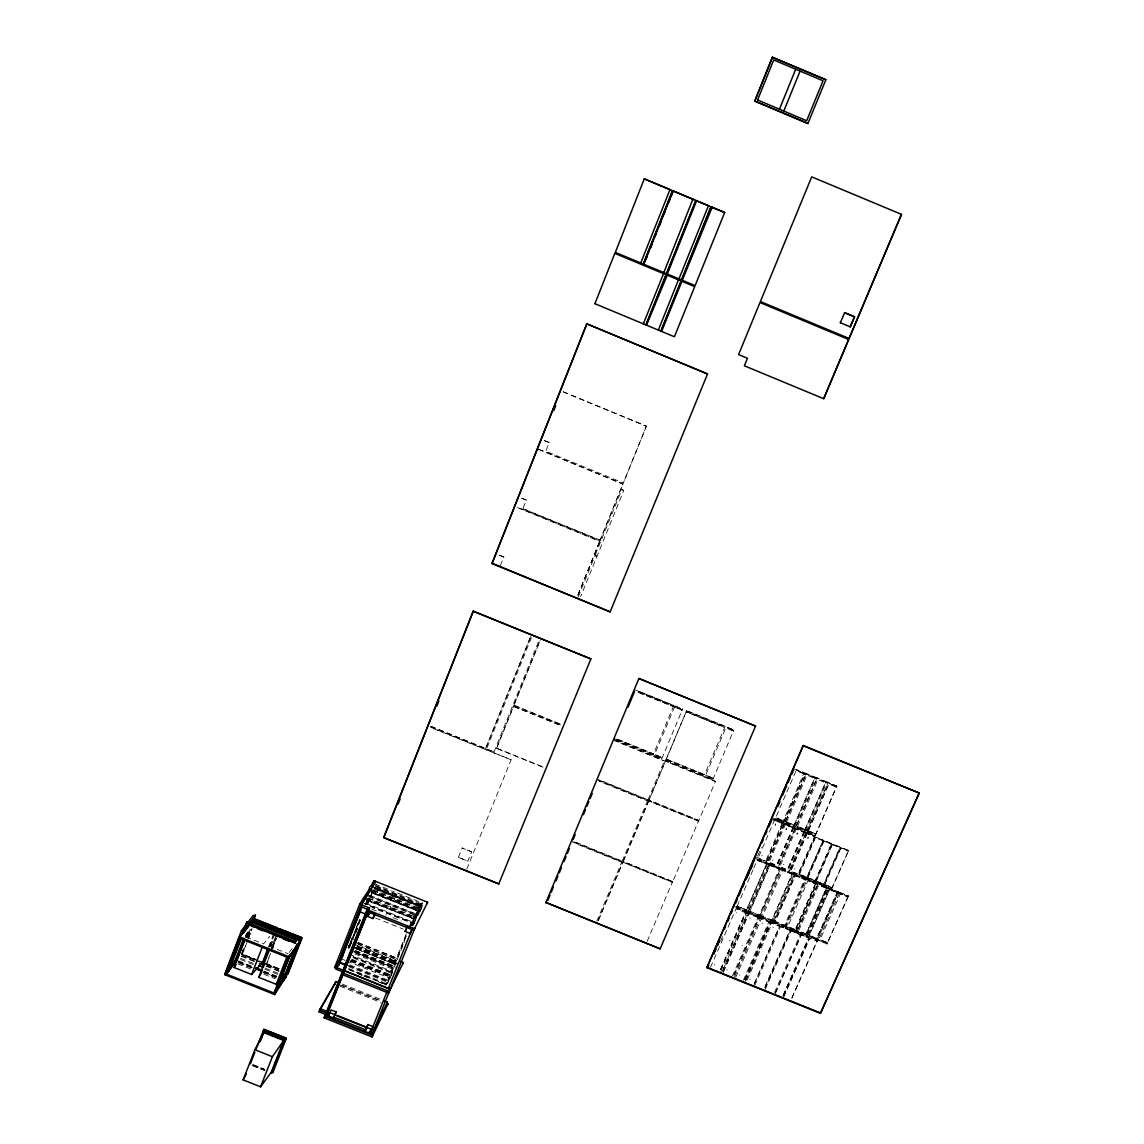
<?xml version="1.0" encoding="UTF-8"?>
<svg xmlns="http://www.w3.org/2000/svg" width="1144" height="1144" viewBox="0 0 1144 1144"><rect width="100%" height="100%" fill="white"/><g stroke="black" fill="none" stroke-linecap="round" stroke-linejoin="round"><path stroke-width="0.75" stroke-dasharray="5 3.75" d="M714.7 965.05L714.099 964.621M715.458 781.409L665.408 761.075L715.458 781.409L698.855 820.534L648.948 800.314L665.408 761.075M665.794 760.145L712.812 779.55L665.794 760.145L686.643 710.638L725.124 726.311L724.881 726.998L686.414 711.196L686.171 711.883L724.638 727.555L704.547 774.745L666.237 759.173M713.055 778.692L705.462 775.618L705.219 776.318M705.691 775.203L713.284 778.292L705.691 775.203L725.782 727.899L733.647 730.444M736.779 912.984L736.765 912.612M749.434 918.089L750.035 918.046M762.09 923.265L762.676 923.151M772.815 927.155L773.444 927.498M698.483 821.12L648.619 800.914L698.483 821.12L672.729 881.681L623.108 861.646L648.619 800.914M698.855 820.534L649.005 799.999M672.729 881.681L623.18 861.303M672.372 882.224L622.794 862.204L672.372 882.224L646.975 941.669M665.751 760.431L686.643 710.638M775.017 825.067L775.646 823.866L775.589 825.282M785.856 829.629L786.514 828.27L786.457 829.686M674.745 706.563L674.989 705.877L682.639 708.994L682.382 709.68L674.76 706.449L674.502 707.135L682.153 710.252L674.517 707.006L654.625 754.454L662.247 757.557L654.625 754.454M797.597 832.961L797.025 834.334L796.996 833.061M807.607 838.295L808.136 837.079L808.193 838.423M638.28 691.577L673.587 706.105L673.845 705.419L638.509 691.019M666.008 759.73L666.266 759.03L704.547 774.588L704.318 775.289L666.022 759.587M616.702 739.053L653.496 753.996L673.373 706.534L638.037 692.134M614.285 740.297L664.407 760.96L615.844 741.226M614.614 739.653L661.761 758.801L662.033 757.971M597.697 780.279L647.618 800.843L599.227 781.223M599.613 780.308L648.004 799.928L598.083 779.35M616.273 740.025L662.004 758.114M729.615 940.826L730.215 940.382M726.697 969.754L727.298 970.126M742.227 945.845L742.227 945.444M739.825 975.331L739.739 974.931M572.172 841.755L621.793 862.176L575.389 843.428M574.116 841.855L622.164 861.26L572.543 840.854M749.964 979.049L749.992 979.479M772.515 860.202L773.129 860.102M794.179 868.968L794.794 868.882M352.395 939.052L353.596 939.253M245.259 936.736L246.546 933.418M245.359 937.322L248.048 930.358M245.803 936.621L247.976 931.345M246.432 937.279L249.592 929.071M246.761 936.979L249.892 928.842M247.018 936.493L249.721 929.743M247.29 936.607L250.007 929.371M243.472 948.848L241.613 953.667L255.327 959.13M247.79 937.637L250.879 929.614M243.543 948.991L241.613 953.996L257.715 960.417M248.048 937.322L251.251 928.971M243.515 950.035L241.67 954.854L254.669 960.03M247.848 938.795L251.566 929.171M245.431 945.931L242.128 954.897L260.131 962.075M248.52 937.923L251.608 929.9M242.128 954.897L252.18 928.814M268.597 946.646L272.658 936.507M269.012 947.246L273.373 936.035M269.655 946.36L273.373 936.75M270.384 946.646L273.488 938.638M270.613 946.331L273.845 938.009M271.872 947.246L275.59 937.637M271.457 948.591L275.332 938.595M271.957 948.419L275.69 938.809M270.599 953.095L266.452 964.092M271.228 951.465L276.319 937.923M267.21 962.419L269.712 955.955M272.772 947.818L276.562 938.066M352.238 937.293L348.748 946.46L352.609 937.794M355.97 928.242L359.388 919.747M365.823 903.402L367.138 900.085M348.748 946.989L353.753 934.548M354.411 932.903L359.888 918.732M365.765 904.246L367.896 898.669M353.253 936.164L359.745 919.805M366.123 903.445L367.524 900.171M350.236 944.343L354.225 934.576M354.869 932.946L360.045 919.89M366.509 903.574L368.454 898.683M500.371 565.536L503.889 556.956L498.455 554.74M538.624 449.22L622.965 483.941L600.071 540.354L522.908 508.694L526.44 500.071L520.978 497.84M563.248 391.777L646.403 426.126L623.366 482.968L545.688 451.208L549.249 442.542L543.757 440.283M349.292 947.203L354.468 934.162M355.112 932.532L360.66 919.075M366.309 904.461L369.712 896.267M354.812 934.047L350.908 943.857L352.266 940.268M355.226 933.161L360.689 919.233M366.552 904.432L369.927 895.895M355.512 932.932L357.443 928.07M367.095 903.717L369.669 897.225M355.698 933.132L357.629 928.284M367.267 903.989L370.699 895.509M351.408 943.972L351.866 943.185M367.71 903.245L372.2 891.92M370.098 898.183L369.426 898.655M367.61 904.689L372.215 893.078M374.159 891.233L374.274 890.404L374.417 891.233M376.591 886.714L377.048 886.057L377.048 886.857M372.572 900.042L372.587 899.198L372.787 900.028M376.891 892.22L377.391 891.605L377.32 892.391M379.937 887.215L379.508 887.944L380.166 887.415M356.084 947.818L356.156 947.017M386.014 915.043L386.071 914.199M365.579 967.81L366.051 967.152L366.037 967.938M390.018 906.92L390.705 906.434L390.347 907.149M370.456 958.715L370.327 959.516L370.885 958.915M394.494 899.399L394.637 898.555L394.709 899.427M372.873 954.611L373.33 953.896L373.187 954.725M396.854 894.78L397.082 894.851M406.263 933.947L385.671 984.97L388.031 980.165L349.235 964.664M405.805 935.964L387.83 980.694L389.146 980.608M409.867 926.611L411.683 922.922L371.9 907.592M413.771 915.772L413.685 916.544L414.171 915.929M389.432 977.334L389.589 976.719M413.442 918.174L413.027 919.09L415.744 914.957L413.585 919.318L414.185 918.017M406.363 935.892L390.504 975.346L391.82 972.614M410.324 926.025L413.627 917.803M417.589 908.651L417.817 907.864L417.917 908.651M348.176 968.968L387.015 984.97L404.776 940.869M411.254 924.552L415.201 914.728M395.853 963.82L395.996 963.105M420.506 903.545L419.848 904.132L420.434 903.488M389.789 978.978L391.748 974.102M411.754 924.581L417.646 909.952M411.697 925.367L418.861 907.564L419.734 908.508L417.975 910.696M411.926 925.224L419.934 905.462M412.097 925.625L421.135 903.102L422.007 904.046L420.806 906.405L420.477 905.676M420.291 906.019L419.891 906.92L421.678 903.317M412.569 925.682L418.733 910.395M413.813 923.237L420.148 907.478L372 888.159M412.941 925.968L421.021 905.891M414.171 923.537L422.422 903.016L392.764 891.119M372.93 890.475L420.534 909.58L417.946 915.672L368.611 895.895M371.285 891.491L420.248 911.124L421.535 907.921M430.687 726.483L485.556 748.705L530.673 636.564M420.248 911.124L421.893 907.264L373.802 887.959M375.561 886.114L422.594 905.59L373.731 885.971M485.556 748.705L530.787 636.35M486.515 749.091L494.079 751.822L486.515 749.091L531.76 636.75M493.936 752.109L539.139 640.025M543 767.252L496.525 748.419L513.499 706.377L560.26 725.067M560.531 724.395L513.87 705.448L540.111 640.411M496.525 748.419L513.627 706.134M513.87 705.448L540.225 640.197M458.387 857.371L462.205 847.99L471.643 851.794L467.824 861.175L458.387 857.371L467.824 861.175M466.795 869.154L511.125 759.802L430.544 727.155M577.792 595.295L599.799 541.098L517.546 507.35M600.071 540.354L622.965 483.941M646.403 426.126L623.366 482.968M577.934 595.023L599.799 541.098M578.235 597.039L595.037 555.626L596.968 556.427L580.68 596.524M595.295 554.912L621.807 489.603L623.766 490.404L597.239 555.698L595.295 554.912L597.239 555.698M653.281 754.411L653.024 755.111L653.51 753.853L616.73 738.91M661.761 758.801L682.639 708.994M596.739 921.449L621.85 861.818M622.164 861.26L647.661 800.528M648.004 799.928L664.449 760.674M598.355 920.219L622.794 862.204M598.269 920.591L622.736 862.547M623.108 861.646L648.562 801.229M648.948 800.314L665.365 761.346M686.629 710.882L733.89 729.886L726.025 727.327L733.661 730.573M712.812 779.55L733.89 729.886M720.548 941.197L724.023 933.189M757.6 856.027L761.389 847.489M710.524 967.252L736.064 908.765L745.445 912.74L720.077 970.87M736.922 906.606L736.693 907.335L736.922 906.606L746.531 910.038L737.151 906.062L746.531 909.852L746.303 910.581M737.151 906.248L750.264 876.118M750.95 874.531L753.024 869.783M753.71 868.196L757.156 860.088L766.566 863.906L746.531 909.852M774.803 819.533L758.043 858.272L765.579 861.318L782.367 822.607L774.803 819.533L782.367 822.607M772.872 817.974L782.796 822.007L804.132 772.672L796.567 769.726M766.509 861.704L783.311 822.994L784.555 823.651L767.738 862.19L766.494 861.532L783.082 823.694L793.035 827.884L783.111 823.866M783.711 822.078L805.09 773.058L815.057 777.119L793.679 826.426L783.74 822.393L785.199 822.178L783.969 821.692M783.74 822.393L805.09 773.058M720.548 969.397L745.659 911.825L736.293 908.036M734.348 906.563L746.074 911.31L746.288 910.395M757.171 860.259L766.58 864.077L767.052 862.819L757.628 859.001M745.659 911.825L745.445 912.74M766.58 864.077L757.399 859.716M746.074 911.31L767.052 862.819M784.541 823.48L767.738 862.19M785.413 821.478L805.834 774.674L785.442 821.635L784.183 820.977L785.442 821.635M806.077 774.116L804.847 773.616L806.105 774.274M720.777 971.37L746.603 912.197L747.819 912.697L722.221 971.528M759.187 915.143L749.821 911.368L770.341 864.149L779.75 867.967L758.729 916.415L747.003 911.682L767.981 863.191L769.211 863.691L767.767 863.92M785.671 823.952L768.868 862.647L776.404 865.708L793.25 827.183L785.671 823.952L793.25 827.183M786.314 822.479L786.085 823.194L786.314 822.479L793.893 825.711M786.571 822.093L806.978 775.131L814.599 778.378L794.136 825.167L786.557 821.935L794.108 825.01M815.057 777.119L814.843 777.82L807.492 774.173M721.993 971.857L747.819 912.697M748.676 910.724L768.739 864.778L767.51 864.278L768.754 864.95L748.691 910.91L747.461 910.224L748.691 910.91M768.754 864.95L769.211 863.691M749.577 911.897L747.232 910.953M723.108 972.314L748.948 913.155L758.315 917.116L748.948 913.155M769.883 865.407L779.293 869.226L769.869 865.236L749.806 911.167L759.173 914.957L758.944 915.686L749.334 912.254L758.729 916.415M723.337 971.985L748.948 913.341M793.235 827.012L776.662 865.336L766.752 861.16M794.179 827.398L777.348 866.079L778.563 866.58L795.423 828.056L794.179 827.398L793.979 828.27L803.903 832.303L793.95 828.113M794.622 826.812L816.001 777.505L825.968 781.566L804.547 830.844L794.579 826.483L795.809 826.983M795.409 827.899L778.563 866.58M796.281 825.882L816.744 779.121L796.31 826.054L795.08 825.553L796.31 826.054M796.539 828.356L779.693 867.038L787.229 870.084L804.118 831.588L796.539 828.356L804.118 831.588M804.761 830.129L796.939 827.441L804.732 829.958L804.547 830.844M797.439 826.511L817.889 779.579L825.51 782.825L805.004 829.572L797.411 826.34L804.976 829.414M825.968 781.566L825.754 782.267L818.403 778.621M732.417 976.061L758.315 916.93M734.048 974.831L759.244 917.316L760.474 917.989L759.244 917.316M780.465 869.068L781.91 868.839L780.694 868.339L759.645 916.415L760.86 916.902M733.976 975.446L759.015 918.046L768.854 922.007M792.234 873.83L782.825 870.012L783.039 869.297L792.492 873.458L771.371 921.521L759.659 916.787L780.694 868.339M734.562 976.919L760.46 917.803M760.874 917.102L761.089 916.373L760.874 917.102L771.599 920.791L791.977 874.188L782.567 870.384L762.462 916.473L771.828 920.262M761.346 916.015L760.116 915.343L761.346 916.015L781.438 869.926L780.222 869.426L781.438 869.926M735.678 977.362L761.589 918.26L769.097 921.478L761.589 918.26M804.089 831.431L787.487 869.726L777.591 865.722M805.033 831.802L788.159 870.47L789.389 870.97L806.291 832.474L805.033 831.802L804.847 832.689L814.757 836.707L798.026 874.288M805.49 831.216L826.912 781.953L836.865 785.999L815.4 835.249L805.49 831.216L806.935 831.002L805.705 830.515M806.263 832.303L789.389 870.97M807.149 830.301L805.919 829.8L807.163 830.458L828.184 782.596L826.697 782.653L827.899 783.011M807.163 830.458L827.698 783.711L826.454 783.211M807.392 832.76L790.518 871.428L807.392 832.76L814.943 835.835L814.757 836.707M808.036 831.302L807.821 832.017L808.036 831.302L815.586 834.376M808.279 830.759L815.858 833.99L808.279 830.759L828.799 784.026L836.378 787.115M829.043 783.468L836.664 786.714L829.071 783.626M808.308 830.916L828.799 784.026M743.371 980.251L769.083 921.277M744.758 979.15L770.012 921.664L771.228 922.15L745.516 980.909M744.687 979.75L769.798 922.393L779.636 926.554L779.836 925.625L772.357 922.607L746.389 981.681M771.371 921.521L771.585 920.605M792.449 873.101L782.825 870.012M745.273 981.223L771.228 922.15M795.28 875.703L804.69 879.507L795.266 875.517L775.089 921.392L784.469 925.367L775.103 921.578L795.509 874.974L805.147 878.249L784.012 926.626L772.314 921.907L793.393 873.487L794.608 873.987L793.149 874.03L794.15 875.246L773.987 921.12L772.758 920.448L773.987 921.12M773.973 920.934L794.136 875.06L792.906 874.574L794.15 875.246M774.874 922.121L772.515 920.977L772.314 921.907M784.226 925.896L774.617 922.464L783.983 926.24M814.943 835.835L798.04 874.474L790.504 871.242M815.4 835.249L836.865 785.999M806.749 877.362L799.198 874.13L815.329 837.494L823.179 840.339L815.601 837.108L823.151 840.182L806.506 877.906L798.984 874.845L806.534 878.077L823.179 840.339M799.012 875.031L815.601 837.108M754.539 983.082L779.836 925.625M754.082 984.555L779.851 925.825L772.357 922.607M754.783 985.47L780.794 926.197L790.146 929.972L764.292 988.259M815.744 883.34L808.222 880.294L808.436 879.579L816.001 882.982L794.78 930.973L784.956 927.012L806.077 878.621L807.335 879.293M784.956 927.012L806.077 878.621M807.664 877.562L815.214 880.78L807.664 877.562L823.823 840.94L831.402 844.172L823.852 841.112M807.478 878.463L824.095 840.554L831.631 843.629L815 881.509L807.449 878.277L815 881.509M794.994 930.244L786.142 927.312L786.371 926.568M807.306 879.121L805.862 879.35M815.472 883.711L795.237 929.7L787.744 926.683L807.95 880.665L815.5 883.883L807.95 880.665M764.793 987.615L790.175 930.172L780.794 926.197M765.222 988.63L790.833 930.701L800.199 934.677L790.833 930.701M765.021 989.589L791.09 930.358L800.471 934.333L791.09 930.358M814.971 881.323L831.631 843.629M816.115 880.98L823.666 884.212L816.115 880.98L832.303 844.386L840.168 847.232L823.451 884.927L815.915 881.709L823.451 884.927M815.944 881.881L832.575 844L840.125 847.075L823.423 884.755M815.944 882.625L808.222 880.294M826.54 887.715L819.032 884.684L819.233 883.954L826.812 887.358L805.533 935.32L795.709 931.359L816.887 882.996L817.903 884.226M795.709 931.359L816.887 882.996M797.382 930.572L817.631 884.584L816.401 884.083L817.66 884.77L797.382 930.572L796.167 930.086M805.991 934.047L798.512 931.03L818.761 885.041L826.268 888.087L805.748 934.591L796.91 931.645L795.909 930.429M774.531 992.377L800.442 934.133M775.46 992.749L801.372 934.505L808.879 937.722L801.372 934.505M775.26 993.707L801.401 934.705M824.581 884.412L832.117 887.63L824.581 884.412L840.783 847.833L848.362 851.064L840.783 847.833M824.395 885.313L841.069 847.447L848.605 850.507L831.917 888.359L824.366 885.127L831.917 888.359M805.533 935.32L805.719 934.391M826.754 887L819.032 884.684M829.586 889.589L837.108 892.635L829.557 889.417L809.237 935.177L816.744 938.395L809.266 935.377L830.043 888.33L837.622 891.734L816.287 939.667L806.42 935.306L816.501 938.938M806.892 934.233L827.212 888.459L828.428 888.959L808.136 934.92L806.892 934.233L807.907 935.463M827.455 887.916L828.914 887.873L828.699 888.602L827.455 887.916L828.914 887.873M806.477 935.706L827.684 887.372M807.664 935.992L807.879 935.263M808.107 934.719L828.428 888.959M808.779 936.45L808.994 935.721M782.896 995.738L808.594 937.865L801.115 934.848L808.594 937.865M783.397 995.108L808.851 937.537M783.826 996.124L809.795 937.908L817.302 941.126L809.552 938.452M831.874 888.173L848.605 850.507M783.626 997.067L809.823 938.109M837.551 891.376L816.23 939.267L808.765 936.25M848.333 895.738L848.133 896.467L840.625 893.421L840.826 892.706L848.419 896.109L827.04 944L817.173 939.653L818.646 939.796L817.645 938.581L838.009 892.835L839.267 893.507L838.009 892.835M838.28 892.477L839.496 892.964L838.481 891.748L839.467 892.792M817.231 940.039L838.481 891.748M791.977 997.496L817.002 941.269M791.777 998.469L817.274 940.926M827.04 944L827.212 943.071L818.418 940.339L818.618 939.61M839.224 893.335L818.889 939.267L817.674 938.766M847.861 896.824L827.484 942.742L820.019 939.71L840.354 893.779L847.89 897.01L840.382 893.964L840.597 893.249L848.104 896.281M471.643 851.794L462.205 847.99M511.125 759.802L430.358 727.427M388.588 980.394L386.229 985.198L387.43 984.04M391.048 975.575L392.721 972.228M421.893 907.264L373.573 888.345M422.808 905.076L422.207 906.363L373.201 886.671M417.589 911.439L419.405 907.778M411.111 925.253L412.455 922.622L364.721 903.488M414.543 918.618L416.502 914.657L367.767 895.109M420.148 907.478L418.547 910.753L372.372 892.22M422.422 903.016L420.835 906.248L373.916 887.415M410.424 926.826L411.468 923.451M409.523 925.854L411.125 922.707M417.045 911.225L418.861 907.564M419.347 906.706L421.135 903.102M596.968 556.427L595.037 555.626M762.29 855.712L761.689 855.812M623.766 490.404L621.807 489.603M275.733 937.708L270.599 946.774L288.145 953.781M348.877 948.462L350.565 945.416M347.99 947.504L349.478 944.987M348.334 948.233L351.651 941.884M250.464 929.471L245.931 936.922L263.506 943.943L269.784 936.35M289.146 952.494L292.149 948.648M503.889 556.956L498.241 554.969M522.908 508.694L600.185 540.125M526.44 500.071L520.777 498.012M549.249 442.542L543.586 440.411M252.71 1064.492L264.021 1068.982M253.568 1065.107L264.793 1069.554M252.924 1065.164L264.521 1069.754M253.31 1065.522L264.536 1069.969M252.052 1065.55L265.008 1070.684M358.201 942.642L397.097 958.2M357.786 942.57L397.383 958.4M356.785 943.242L397.754 959.63M358.115 944.472L396.882 959.973M349.95 941.641L351.551 942.284M353.496 943.829L395.81 960.76M350.579 943.128L351.666 943.7M357.514 945.988L397.24 961.918M357.428 946.46L399.27 963.105M357.057 946.689L395.938 962.247M356.856 947.203L395.738 962.747M356.513 947.189L397.697 963.663M356.585 947.518L395.524 963.091M355.455 947.375L396.639 963.963M348.977 945.416L350.364 945.931M356.099 948.533L395.052 964.106M352.381 947.318L395.309 964.492M356.871 949.191L394.508 964.249M355.627 950.564L394.98 966.308M354.883 950.864L397.039 967.595M354.669 951.25L394.58 967.209M354.297 951.479L393.479 967.138M350.836 950.693L393.279 967.652M355.14 952.537L393.65 967.938M355.455 952.966L393.05 967.996M354.955 953.996L392.578 969.025M349.406 954.325L392.378 971.499M353.31 956.856L392.378 972.471M352.681 956.827L391.448 972.329M353.739 958.2L391.863 973.43M352.209 959.444L390.705 974.831M351.465 959.759L391.162 975.503M351.237 960.145L390.948 975.932M351.151 960.488L390.833 976.347M350.936 961.003L390.633 976.862M350.336 960.903L390.976 977.148M350.65 961.332L390.404 977.219M341.856 959.072L345.173 960.402M346.832 961.06L389.918 978.277M348.419 965.393L388.002 981.209M349.449 965.965L387.087 980.994M348.52 966.623L387.53 982.21M348.934 968.653L386.314 983.597M349.578 970.026L388.202 985.37M357.314 973.487L362.176 975.432M363.792 976.075L368.668 978.02M378.392 981.909L386.5 985.141M342.371 984.112L380.995 999.527M342.127 985.27L379.879 1000.342M340.154 984.984L380.38 1001.029M339.882 986.128L380.909 1002.501M279.35 968.711L266.38 963.534L265.737 964.449L278.721 969.626M259.316 961.06L264.15 962.976M265.637 963.577L278.507 968.711M242.414 954.511L257.858 960.56M258.773 961.031L263.678 962.991M265.308 963.634L278.836 968.939M241.355 954.339L254.24 959.487M255.841 960.131L260.675 962.061M265.379 963.934L278.264 969.068M266.666 964.678L278.121 969.254M241.656 955.984L254.826 961.232M266.366 965.836L279.536 971.099M241.37 956.37L254.554 961.632M266.094 966.237L279.279 971.485M240.454 958.286L253.696 963.563M265.279 968.181L278.507 973.472M240.54 959.516L253.482 964.678M264.793 969.183L277.735 974.345M238.452 960.874L252.323 966.437M264.121 971.113L276.948 976.232M238.152 961.275L251.079 966.508M263.835 971.513L276.748 976.747M239.568 962.433L252.395 967.552M265.236 972.672L276.476 977.148M238.853 962.361L251.88 967.552M263.292 972.1L276.333 977.305M238.181 962.719L251.251 967.924M262.677 972.486L275.747 977.691M237.752 963.834L252.452 969.697M263.878 974.259L275.318 978.806M374.631 883.84L391.105 890.447M375.303 885.299L420.935 903.617M374.46 887.501L420.849 906.119M373.916 887.587L419.734 905.962M372.672 889.632L418.647 908.079M371.071 890.332L420.677 910.266M370.542 891.033L419.919 910.867M372.915 892.606L417.431 910.467M371.056 892.306L419.605 911.782L370.913 892.72M369.941 895.366L418.389 914.8M368.454 896.596L414.986 915.257M415.529 915.472L414.528 918.761L367.71 899.827M368.268 898.054L416.559 917.416M366.452 897.926L416.344 917.946M365.894 898.655L415.944 918.746M367.138 899.484L414.557 918.489M366.523 899.971L415.615 919.647L366.294 900.357M365.308 903.031L414.385 922.707L413.942 923.608L363.949 903.574M371.714 909.122L379.865 912.383M392.921 917.617L401.072 920.891M375.504 918.003L403.289 929.128M771.814 920.062L762.462 916.473M795.209 929.514L787.744 926.683M797.368 930.387L795.924 930.63M805.962 933.861L798.512 931.03M827.455 942.542L820.019 939.71M785.413 925.739L786.629 926.225L806.82 880.208L805.605 879.707M761.103 916.558L759.873 915.872L759.659 916.787M785.156 926.082L786.386 926.769L786.6 926.039L785.17 926.282M736.679 907.149L746.06 910.924M761.976 917.359L771.342 921.134M772.286 921.521L773.73 921.478L773.516 922.207M784.913 926.626L786.142 927.312M787.258 927.569L794.966 930.058L794.78 930.973M795.666 930.973L797.125 930.916L796.91 931.645M798.011 931.917L805.49 934.934M806.42 935.306L807.635 935.806M817.173 939.653L818.418 940.339M819.504 940.597L826.983 943.614M736.293 908.222L745.673 912.011M747.833 912.883L746.603 912.197M771.242 922.336L770.012 921.664M789.918 930.515L780.537 926.54L790.175 930.172M496.682 748.147L543.114 766.966M799.198 874.13L806.72 877.176L806.534 878.077M755.927 856.942L765.822 860.946M798.312 874.102L788.431 870.098M430.873 726.226L485.699 748.433M755.297 858.386L767.081 863.162M780.723 868.696L792.492 873.458M806.134 878.978L816.001 882.982M816.945 883.368L826.812 887.358M827.755 887.744L837.622 891.734M838.552 892.12L848.419 896.109M757.399 859.544L766.809 863.362M767.753 863.734L768.968 864.235M770.098 864.692L779.507 868.51M780.451 868.882L781.681 869.383M795.509 874.974L804.933 878.964L795.523 875.16L795.738 874.431M829.8 888.874L837.308 891.92M779.536 868.682L770.112 864.864L770.341 864.149M837.336 892.091L829.829 889.045L830.043 888.33M828.456 889.131L827.212 888.459M635.235 689.946L682.611 709.251M686.171 711.754L724.638 727.427M638.009 692.263L673.358 706.663M733.418 731.13L725.782 727.899M794.208 768.911L804.132 772.672M805.133 773.358L815.114 777.419M826.025 781.867L816.001 777.505M836.936 786.3L826.912 781.953M796.295 770.141L803.917 773.373L796.324 770.284M814.814 777.677L807.249 774.731M825.725 782.124L818.16 779.178M805.862 774.817L804.632 774.316M816.773 779.264L815.543 778.764M616.502 739.467L653.253 754.554M654.182 755.426L661.804 758.515M513.999 705.204L560.631 724.138M513.499 706.377L560.145 725.325M796.067 826.597L794.837 826.097M786.071 823.036L793.864 825.553L793.679 826.426M807.793 831.845L815.343 834.92M784.555 823.651L783.311 822.994M794.193 827.555L795.423 828.056M805.061 831.974L806.291 832.474M807.421 832.932L814.971 835.992M773.444 819.79L782.167 823.48L772.229 819.447M804.818 832.517L814.728 836.55M831.674 843.786L824.095 840.554M848.648 850.678L841.069 847.447M832.303 844.386L840.168 847.232M822.908 840.726L815.329 837.494M832.331 844.558L839.882 847.618M538.438 449.363L622.865 484.112M517.345 507.536L599.671 541.312M563.091 391.863L646.331 426.24M783.955 864.492L783.354 864.592M839.71 892.249L839.496 892.964M826.268 888.087L818.761 885.041M803.66 773.787L796.052 770.699L775.704 817.674L783.268 820.749L775.675 817.517L775.46 818.232M819.747 940.053L819.533 940.783M817.645 938.581L817.431 939.31M816.473 938.738L816.287 939.667M805.147 878.249L793.393 873.487M791.977 874.188L782.567 870.384M798.24 931.373L798.026 932.103M782.996 821.135L775.203 818.618L782.796 822.007M781.91 868.839L781.695 869.554M787.487 927.026L787.272 927.755M779.75 867.967L767.981 863.191M784.212 925.711L784.012 926.626M774.86 921.921L774.631 922.65M762.219 916.816L761.99 917.545M758.086 917.66L746.374 913.126M749.563 911.711L749.349 912.44M748.219 911.982L748.448 911.253L747.003 911.682M817.231 778.006L815.758 778.063L817.259 778.163M807.063 879.664L805.633 879.893L807.063 879.664"/><path stroke-width="1.5" d="M724.681 212.555L644.286 178.85L615.329 252.395L695.123 285.614L724.681 212.455L711.468 207.021L712.154 207.278M708.422 965.979L708.794 965.307M706.863 967.638L803.26 745.516L919.318 793.092L820.448 1013.341L706.863 967.638L803.26 745.516M660.145 948.848L545.917 902.459L660.145 948.848L755.583 726.082L638.881 678.492L545.802 902.831M754.754 101.13L772.429 57.2L825.839 79.722L807.936 123.495L754.754 101.13L772.429 57.2M757.543 100.1L773.687 59.96L823.036 80.766L806.677 120.763L757.557 99.957M373.158 884.984L371.843 884.512L374.074 880.737L427.627 902.259L427.012 903.789M370.513 889.288C367.639 889.503 370.627 883.954 372.601 885.899M369.012 889.946L369.941 890.261M366.323 896.195L365.022 895.752L368.983 889.817M638.881 678.492L755.583 726.082M614.614 739.653L614.871 738.952M707.535 373.959L586.929 323.895L707.535 373.959L610.152 611.868L492.006 563.563L586.786 323.909L492.006 563.563M779.479 109.18L795.638 69.398M783.826 110.997L799.999 71.243M610.152 611.868L492.235 563.32M590.876 658.915L473.216 611.196L383.683 837.594L498.784 883.912L590.876 658.915L473.216 611.196M252.981 921.864L255.226 915.2L254.526 916.001L253.296 915.386L241.47 930.587L224.682 974.245L226.355 974.917M284.198 979.621L283.44 979.922L286.214 976.547L274.674 994.536L224.925 974.717L239.439 936.979L289.375 956.913L300.186 940.826L251.508 921.363L239.024 938.051L240.111 937.322M236.551 960.631L226.255 974.631L225.897 973.887M239.582 938.266L240.683 937.551M226.026 973.973L239.911 937.851M240.211 937.465L240.984 937.15M226.255 974.631L240.354 937.966M241.899 934.491L243.143 931.259L255.498 915.3M240.34 938.824L226.326 973.558M243.786 929.929L247.133 921.635L244.702 927.941M228.371 970.841L228.728 969.855L224.925 974.717M228.929 971.07L241.684 937.894M234.491 962.533L234.92 961.418M243.786 938.151L235.135 960.617L236.35 961.146L236.851 960.245M248.262 926.511L248.591 925.653M235.249 960.717L236.293 960.016L235.45 960.188M235.593 961.06L236.022 959.945M250.25 922.994L250.679 921.864L296.482 940.168L296.039 941.283M236.007 960.417L236.036 961.575L244.23 940.311M236.636 958.744L244.33 938.781M236.937 958.357L238.224 955.025M240.783 948.376L243.987 940.068M251.508 921.363L251.108 922.407L252.195 922.851M236.98 959.516L244.83 939.51M295.295 943.185L250.207 925.167L253.224 926.983M262.462 962.404L251.666 974.502L234.148 967.524L244.687 940.139M253.382 919.233L254.64 915.944M252.223 923.251L255.226 915.2M254.583 919.99L255.112 918.975L277.72 928.013L277.205 929.042M251.666 974.502L262.248 947.16M267.953 948.276L262.548 962.533M262.791 963.277L268.397 948.848M286.3 972.514L276.233 984.298L258.744 977.334L269.355 949.992M278.707 929.629L279.222 928.613L301.801 937.637L288.159 972.557M276.233 984.298L286.887 956.985M283.64 979.407L273.759 993.564L288.045 956.999L290.576 954.296M274.331 993.793L275.089 993.478M288.603 957.228L288.96 957.986L298.012 944.272L291.348 953.367M275.604 990.761L287.888 959.316M274.674 994.536L289.375 956.913M290.39 954.568L276.376 990.461M295.066 942.727L295.51 941.598L249.607 923.251L249.177 924.381L295.066 942.727L296.482 940.168M243.129 1079.893L254.897 1049.763L263.749 1032.589L283.683 1040.511L271.142 1072.386L260.575 1086.8L243.129 1079.893L246.389 1073.73M282.897 979.707L296.539 945.073M296.968 943.972L298.269 943.886L284.255 979.736L283.154 979.307M250.364 1063.834L254.855 1052.337M256.142 1049.048L263.835 1029.343L286.358 1038.294L272.815 1072.729M286.944 970.884L294.723 950.979M259.516 1041.669L264.05 1030.701M284.928 976.619L286.829 971.756M287.201 970.498L295.08 950.65M297.726 943.671L297.812 944.787M259.516 1042.313L263.392 1032.36M260.618 1040.568L263.749 1032.589M285.814 977.577L300.186 940.826M301.687 938.795L253.468 920.005L301.687 938.795L287.773 974.373M260.575 1086.8L272.386 1056.713L283.683 1040.511M498.784 883.912L383.683 837.594M284.513 1040.111L271.471 1073.258L285.128 1039.095L284.513 1040.111L263.406 1031.716M383.898 837.265L473.373 611.01M594.894 303.746L614.814 253.353L694.708 286.629L674.402 336.751L595.023 303.761M398.183 803.903L400.143 798.984M436.937 705.977L438.896 701M553.753 410.653L555.684 405.777M339.396 962.905L336.264 968.239L334.591 967.567L359.616 904.332L364.364 896.581L365.737 897.139M319.619 1010.252L326.555 1013.012L325.94 1014.585L319.004 1011.825L320.248 1008.693L335.936 981.538L339.153 982.825M375.632 881.38L361.404 904.732L335.907 969.111L342.371 971.699M337.723 964.792L360.746 906.649M336.808 967.652L339.082 962.19L346.761 964.735M365.708 914.07L359.173 911.453L361.147 906.477M360.703 907.864L361.919 905.19M338.181 965.464L361.661 907.621M338.738 965.693L360.617 910.467M342.199 957.17L343.486 953.924M368.311 892.22L369.498 888.988M372.772 884.026L374.074 880.737M334.963 984.169L335.936 981.538M387.473 1005.118L388.088 1003.617L372.072 1036.936L324.109 1017.831L366.752 910.324L368.182 907.907L369.312 908.365M330.158 1013.169L326.941 1011.882L368.182 907.907M325.84 1016.701L369.526 907.993L361.404 904.732M342.614 974.717L343.243 973.144L389.146 991.462L388.502 993.049L342.614 974.717L344.616 970.77L343.986 972.343M367.61 911.768L368.239 910.152L414.414 928.656L413.771 930.258L367.61 911.768L369.526 907.993M328.085 1012.24L368.654 910.009M336.207 1011.968L333.104 1018.732L336.207 1011.968L331.116 1009.938L327.999 1016.701L329.815 1013.198M375.161 913.999L372.944 918.546L367.782 916.487L369.812 911.668L374.975 913.727L374.631 914.585M369.483 912.512L369.812 911.668M370.027 911.94L367.782 916.487M372.944 918.546L374.975 913.727M640.754 262.977L669.984 189.604L644.286 178.85M643.243 264.007L672.486 190.633M643.443 264.092L672.686 190.719M663.835 272.587L692.864 199.199L693.579 199.528L673.201 190.948L643.772 264.235M645.945 259.445L647.232 256.185M650.493 248.033L651.78 244.773M655.04 236.636L656.327 233.376M659.587 225.225L660.874 221.965M664.135 213.828L665.422 210.567M668.682 202.417L669.969 199.156M671.271 195.91L673.101 190.962M663.563 273.645L643.328 323.823M645.874 324.91L666.037 274.674M666.452 273.673L695.838 200.4M646.074 324.996L666.237 274.76M666.652 273.759L696.038 200.486M646.517 325.139L667.238 275.189M367.925 1024.609L364.936 1031.416L367.925 1024.609L373.016 1026.64L370.041 1033.447L371.7 1029.886M411.44 931.116L410.238 933.49L405.09 931.43L407.092 926.611L412.24 928.671L388.331 988.445L390.175 989.188M406.749 927.455L407.092 926.611M410.238 933.49L412.24 928.671M320.248 1008.693L328.285 1011.897L326.255 1015.972L371.957 1034.176L372.587 1032.617L369.312 1031.316M373.616 1030.487L389.704 990.604M414.886 928.027L390.133 989.446L343.5 970.312M372.072 1036.936L372.701 1035.363L324.724 1016.258L326.555 1013.012M386.815 1003.603L387.43 1002.087L384.212 1000.814M402.731 964.077L403.346 962.562L400.114 961.275M658.372 330.087L678.449 279.851M678.993 278.893L708.465 205.691L696.567 200.801L667.309 274.031M660.832 331.116L681.066 280.938M681.481 279.923L710.967 206.721M661.032 331.202L681.266 281.024M681.681 280.008L711.168 206.807M661.589 331.388L681.91 281.295M547.904 900.328L550.021 895.109M551.265 892.234L553.381 887.029M555.955 880.909L557.972 876.061M559.316 872.829L561.432 867.624M564.021 861.504L566.037 856.656M567.381 853.41L569.383 848.562M573.13 839.553L575.175 834.634M583.426 814.657L585.456 809.737M586.815 806.477L588.86 801.558M590.132 798.598L592.263 793.378M628.042 707.192L631.245 699.57M631.431 699.013L634.577 691.548M840.282 322.737L844.644 312.641L854.554 316.788L850.292 326.884L840.397 322.751M850.178 326.869L854.554 316.788M823.694 398.713L848.676 339.482L759.974 302.559L738.581 354.597L747.475 358.286L744.372 365.794L823.694 398.713L848.676 339.482M849.105 338.467L901.472 214.357L811.711 176.862L760.388 301.544L849.105 338.467L901.472 214.357M713.77 953.51L715.858 948.705M717.245 945.502L719.333 940.697M724.209 929.5L725.596 926.297M727.684 921.492L729.071 918.303M731.159 913.498L732.56 910.295M735.492 903.531L737.565 898.769M738.938 895.609L741.012 890.847M742.399 887.673L744.458 882.925M745.845 879.75L754.797 859.13M761.961 842.67L763.363 839.467M765.45 834.648L766.852 831.431M768.954 826.611L771.742 820.176M782.453 795.566L786.657 785.871M788.059 782.639L790.175 777.806M791.576 774.574L793.679 769.726M713.713 954.024L715.815 949.191M717.216 945.959L719.319 941.126M746.918 877.662L749.005 872.843M750.407 869.626L752.509 864.821M777.849 806.534L779.979 801.615M825.839 79.722L772.4 57.372M807.936 123.495L754.768 101.001M820.448 1013.341L919.19 792.792M371.957 1034.176L387.43 1002.087M388.502 993.049L403.346 962.562M388.331 988.445L390.49 988.573M386.987 991.776L371.8 1029.543L373.974 1029.614M413.771 930.258L427.627 902.259M405.09 931.43L406.306 929.057M324.109 1017.831L325.94 1014.585M319.004 1011.825L335.564 982.653M258.744 977.334L261.347 972.9M337.58 965.15L339.225 962.376M334.591 967.567L337.938 961.904M339.082 962.19L345.259 965.336M367.553 909.509L360.76 906.334M286.358 1038.294L263.835 1029.343M375.69 881.38L361.289 905.004L359.616 904.332M234.148 967.524L236.007 964.621M273.759 993.564L283.097 979.192M285.128 976.104L283.369 978.778L280.151 977.505M301.801 937.637L278.964 928.942M299.27 939.624L254.983 921.921M278.807 930.801L279.436 929.929M275.861 929.614L276.49 928.742M229.386 968.282L237.709 957.199M225.683 974.416L236.293 960.016M255.312 920.291L254.654 921.149L261.175 923.751M243.529 933.161L248.677 926.225M844.529 312.641L854.425 316.774M263.32 1030.415L285.857 1039.381M254.897 1049.763L272.386 1056.713M272.1 1072.2L272.83 1072.486M254.855 919.304L277.477 928.356M266.066 925.711L272.601 928.313M288.588 934.705L293.465 936.65M256.542 922.636L259.902 923.88M279.15 931.674L282.225 932.903M285.299 934.133L288.374 935.363M298.884 940.897L299.785 941.855L297.512 944.186M258.058 928.914L262.891 930.844M272.558 934.705L277.377 936.636M283.826 939.21L288.66 941.14M336.536 967.538L390.347 989.031M241.47 930.587L243.143 931.259M240.154 938.495L287.83 957.528M287.459 971.942L288.174 972.228M261.762 962.719L265.036 964.034M259.502 963.606L264.436 965.579M258.658 965.55L263.62 967.524M256.099 967.91L262.505 970.469M255.813 968.31L262.233 970.87M257.214 969.469L260.432 970.741M336.837 1015.3L367.396 1027.469M370.613 1028.756L373.831 1030.043M329.629 1012.597L334.734 1014.628M366.581 1027.312L373.645 1030.272M334.992 1015.086L367.181 1027.913M225.325 973.658L273.974 993.035M333.404 1017.016L366.051 1030.015M329.672 1016.487L333.505 1018.003M366.752 910.324L367.882 910.781M706.863 967.223L820.391 1012.912M803.317 745.788L919.318 793.092M682.324 280.28L712.154 207.264M640.34 262.805L641.055 263.106L640.34 262.805M678.564 278.721L679.264 279.007L678.564 278.721M663.134 273.473L663.205 273.502"/></g></svg>
